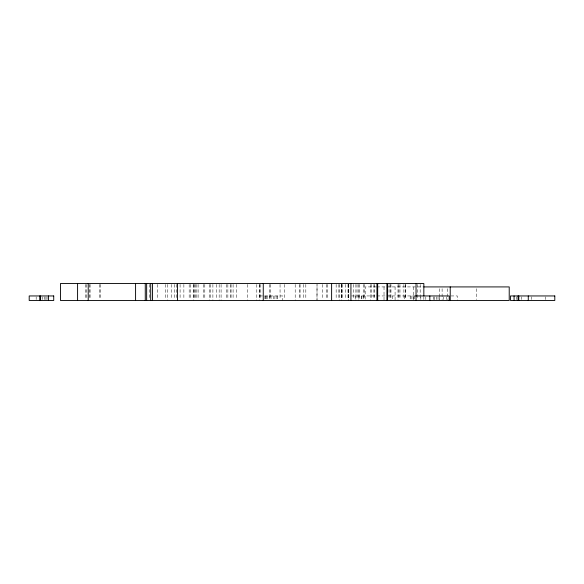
<?xml version="1.0" encoding="UTF-8"?>
<svg xmlns="http://www.w3.org/2000/svg" width="584" height="584" viewBox="0 0 584 584"><rect width="100%" height="100%" fill="white"/><g stroke="black" fill="none" stroke-linecap="round" stroke-linejoin="round"><path stroke-width="0.44" stroke-dasharray="2.92 2.19" d="M376.322 286.919L365.161 286.919L365.161 299.563M376.841 286.919L423.093 286.919M259.624 295.949L282.795 295.949L282.795 300.468M351.51 295.949L376.33 295.949M376.965 295.949L414.815 295.949M450.936 295.949L457.294 295.949L457.294 300.468M545.288 296.854L545.288 299.563M531.36 296.854L531.36 299.563M521.454 296.854L521.454 299.563M516.417 296.854L516.417 299.563M476.507 288.73L476.507 299.563M447.286 288.73L447.242 299.563M446.395 296.854L446.395 299.563M443.278 296.854L443.278 299.563M442.11 288.73L442.11 299.563M439.402 296.854L439.402 299.563M439.27 288.73L439.27 299.563M438.015 296.854L438.015 299.563M436.35 296.854L436.35 299.563M434.204 296.854L434.204 300.468M433.233 296.854L433.233 299.563M425.809 296.854L425.809 299.563M423.845 296.898L423.845 299.577M420.83 296.854L420.83 299.563M420.181 284.423L420.181 299.577M417.341 284.423L417.341 299.577M414.326 295.949L414.326 300.468M413.238 286.919L413.238 300.468M413.092 295.949L413.092 300.468M411.107 295.949L411.107 300.468M410.187 295.949L410.187 300.468M405.515 284.423L405.515 299.577M405.267 284.423L405.267 299.577M404.617 295.949L404.617 300.468M403.894 284.423L403.894 299.577M399.96 284.423L399.96 299.577M398.872 284.423L398.872 299.577M398.011 284.423L398.011 300.468M395.076 286.919L395.076 300.468M392.579 295.949L392.579 300.468M390.966 284.423L390.966 300.468M390.506 284.423L390.506 299.577M389.046 284.423L389.046 299.577M384.024 286.919L384.024 300.468M374.702 284.423L374.702 299.577M373.921 284.423L373.921 299.577M371.453 284.423L371.453 299.577M370.395 284.423L370.395 300.468M364.328 284.423L364.328 299.577M363.511 284.423L363.511 299.577M363.379 295.949L363.379 300.468M361.883 295.949L361.883 300.468M361.503 295.949L361.503 300.468M359.7 284.423L359.7 299.577M358.963 295.949L358.963 300.468M358.488 284.423L358.386 300.468M357.043 284.423L357.043 299.577M355.904 284.423L355.904 300.468M355.196 295.949L355.196 300.468M353.305 284.423L353.305 299.577M348.794 284.423L348.794 299.577M348.706 284.423L348.706 300.468M348.21 284.423L348.21 300.468M348.013 284.423L348.013 299.577M345.261 284.423L345.348 299.577M342.494 284.423L342.494 299.577M341.749 284.423L341.749 300.468M341.676 284.423L341.676 299.577M341.596 284.423L341.596 299.577M339.676 284.423L339.676 300.468M338.859 284.423L338.859 299.577M336.15 284.423L336.15 299.577M327.325 284.423L327.325 299.577M326.748 284.423L326.748 299.577M322.302 284.423L322.302 299.577M317.024 300.468L317.024 284.423L316.973 299.577M305.819 284.423L305.819 299.577M303.454 284.423L303.454 299.577M300.081 284.423L300.081 299.577M299.512 284.423L299.512 299.577M295.197 284.423L295.197 300.468M284.474 284.423L284.474 299.577M280.057 284.423L280.057 299.577M277.546 295.949L277.546 300.468M276.882 295.949L276.947 300.468M274.903 295.949L274.903 300.468M273.75 295.949L273.75 300.468M271.034 295.949L271.034 300.468M270.604 284.423L270.604 299.577M269.793 295.949L269.793 300.468M269.341 284.423L269.341 299.577M267.129 295.949L267.129 300.468M266.143 295.949L266.143 300.468M265.771 295.949L265.771 300.468M264.939 295.949L264.939 300.468M260.807 284.423L260.807 299.577M259.705 284.423L259.624 300.468M259.369 284.423L259.369 299.577M256.799 284.423L256.799 300.468M247.455 284.423L247.455 300.468M236.454 284.423L236.454 299.577M233.096 284.423L233.096 299.577M231.074 284.423L231.074 299.577M230.592 284.423L230.592 299.577M227.855 284.423L227.855 299.577M226.402 284.423L226.402 299.577M221.095 284.423L221.095 300.468M219.168 284.423L219.168 300.468M216.525 284.423L216.525 299.577M212.897 284.423L212.897 300.468M210.262 284.423L210.262 299.577M209.298 284.423L209.298 300.468M204.802 284.423L204.802 299.577M203.758 284.423L203.758 299.577M198.115 284.423L198.115 299.577M196.844 284.423L196.844 299.577M195.669 284.423L195.669 299.577M194.487 284.423L194.487 299.577M193.852 284.423L193.852 299.577M193.494 284.423L193.494 300.468M190.588 284.423L190.588 299.577M189.179 284.423L189.179 299.577M183.872 284.423L183.872 299.577M180.091 284.423L180.091 299.577M176.448 284.423L176.448 299.577M174.755 284.423L174.755 299.577M171.214 284.423L171.214 299.577M167.433 284.423L167.433 300.468M165.287 284.423L165.287 299.577M157.286 284.423L157.286 299.577M149.497 284.423L149.497 299.577M100.346 284.423L100.346 299.577M99.462 284.423L99.462 299.577M90.089 284.423L90.089 299.577M89.571 284.423L89.571 299.577M86.293 284.423L86.293 299.577M85.629 284.423L85.629 299.577M47.049 296.854L47.049 299.563M45.924 296.854L45.924 300.468M44.26 296.854L44.26 299.563M42.8 296.854L42.8 299.563M36.171 296.854L36.171 299.563"/><path stroke-width="0.88" d="M423.838 286.919L509.219 286.919L509.219 300.468L60.459 300.468L60.459 283.532L423.845 283.532L423.845 296.008M415.545 295.949L449.22 295.949L449.22 300.468M528.272 295.949L528.272 300.468M518.789 295.949L518.789 300.468M518.052 295.949L518.052 300.468M514.073 295.949L514.073 300.468M450.22 286.919L450.22 300.468M429.831 295.949L429.831 300.468M416.042 283.532L416.042 300.468M387.455 283.532L387.455 300.468M386.922 283.532L386.922 300.468M377.673 283.532L377.673 300.468M376.957 283.532L376.957 300.468M350.933 283.532L350.933 300.468M331.617 283.532L331.617 300.468M263.26 283.532L263.26 300.468M177.441 283.532L177.441 300.468M152.475 283.532L152.475 300.468M150.708 283.532L150.708 300.468M146.65 283.532L146.65 300.468M145.263 283.532L145.263 300.468M135.583 283.532L135.583 300.468M88.213 283.532L88.213 300.468M77.584 283.532L77.584 300.468M48.56 295.949L48.56 300.468M40.603 295.949L40.603 300.468M39.756 295.949L39.756 300.468M53.728 295.949L29.2 295.949L29.2 300.468L53.728 300.468L53.728 295.949M554.8 295.949L510.489 295.949L510.489 300.468L554.8 300.468L554.8 295.949"/></g></svg>
